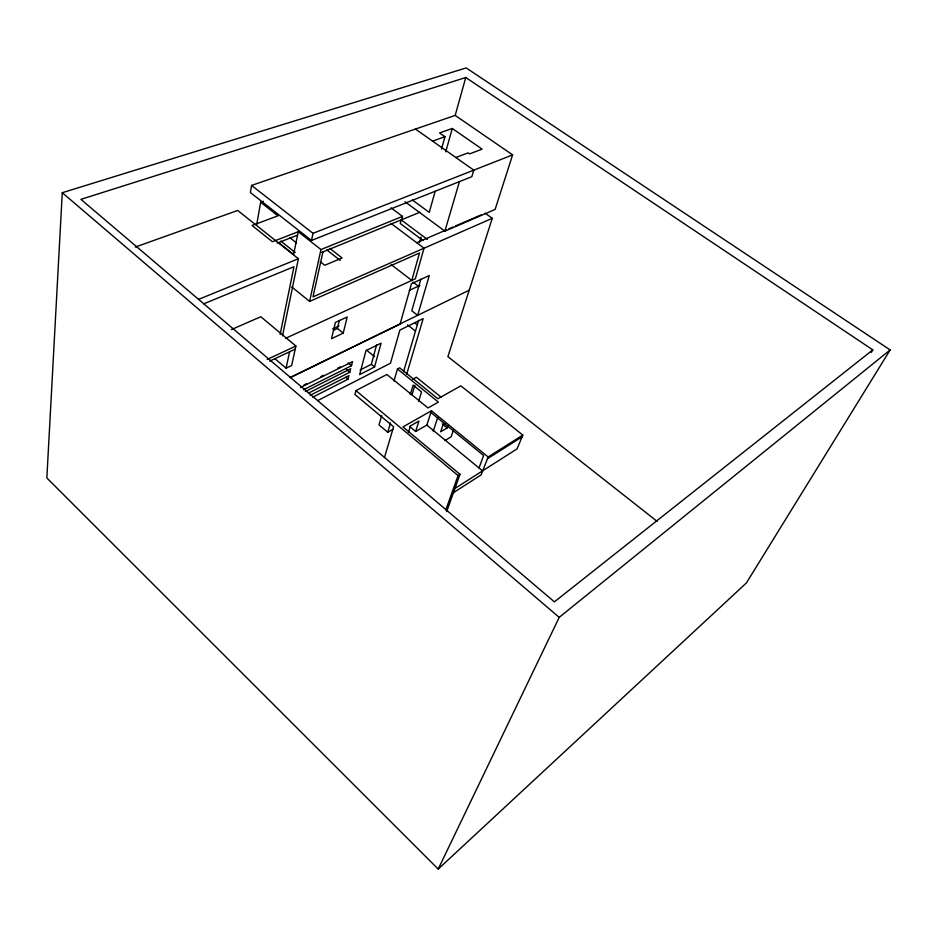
<?xml version="1.0" encoding="UTF-8"?>
<svg xmlns="http://www.w3.org/2000/svg" width="937" height="937" viewBox="0 0 937 937"><rect width="100%" height="100%" fill="white"/><g stroke="black" fill="none" stroke-linecap="round" stroke-linejoin="round"><path stroke-width="1.41" d="M62.275 192.706L46.85 477.964L438.211 869.079L746.414 582.931L890.15 349.934L466.157 67.921L62.275 192.706L559.202 617.366L438.211 869.079M405.007 201.748L444.888 231.146L495.099 209.455L512.609 154.886L455.171 115.403L251.573 185.421L250.378 192.542L311.506 240.446L471.815 176.695L473.782 170.136L415.442 129.06M256.691 224.763L260.65 202.251L263.367 201.279M390.94 207.803L402.488 216.388L320.969 249.558L298.224 231.732L293.621 254.501L279.203 243.034M280.128 334.427L293.96 266.717L203.739 303.822M282.505 335.844L298.388 258.753L237.705 210.45L135.256 247.087M311.506 240.446L313.005 233.336L512.609 154.886M274.928 358.719L286.09 368.182L289.592 351.785M231.322 329.601L260.802 316.741L295.881 346.011L291.665 365.512L286.09 368.182M291.723 286.921L309.608 301.409L320.969 249.558M322.937 251.877L313.005 296.865L492.265 218.309L485.12 213.167M333.525 330.269L337.437 328.442L339.393 320.349M343.223 333.139L347.205 316.987L335.399 322.457L331.511 338.702L343.223 333.139L337.437 328.442M312.806 397.147L348.002 379.204L348.927 375.632L310.182 395.285M308.39 393.165L349.794 372.247L350.707 368.709L305.333 391.525M303.436 389.769L351.48 365.699L352.535 361.612L300.472 387.555M393.962 381.054L397.452 368.979L438.399 402.102L427.998 407.958L386.899 374.484L355.955 390.6L354.924 394.5L393.622 426.78L384.439 457.584M401.61 219.691L402.488 216.388M360.124 370.021L371.333 364.341L376.639 344.711M374.566 366.976L381.078 343.165L365.98 350.637L359.644 374.601L374.566 366.976L371.333 364.341M441.503 149.077L444.934 136.697L439.57 132.96L452.278 128.463L482.098 149.147L469.542 153.902L468.078 152.872L455.827 157.498M419.542 242.648L421.1 237.084M455.171 115.403L465.771 77.525L872.804 349.876L871.293 352.371M445.719 151.864L452.278 128.463M435.166 191.3L429.251 212.383L412.35 199.968M381.699 415.513L379.005 424.906L387.766 432.25L392.767 429.427M420.854 279.156L411.776 310.756L417.656 315.347L429.287 275.525L411.46 283.747L400.076 324.085L290.224 377.681M403.531 371.79L418.663 320.267M444.888 231.146L459.446 181.614M387.766 432.25L390.53 422.88M406.658 374.308L423.161 318.627L399.865 330.093L390.495 363.193L317.819 400.532M410.254 394.582L413.123 385.107L421.556 391.947L418.628 401.411M412.011 394.746L414.892 385.283M408.438 432.367L410.5 425.831L418.968 421.041L415.641 431.477L409.563 426.452M492.265 218.309L447.898 356.646L657.06 521.312M415.641 431.477L426.85 425.082L431.442 410.769L488.154 456.975L481.114 474.895L453.461 492.651M433.257 431.09L437.708 417.492M445.204 423.395L443.037 424.66L440.671 431.77L447.16 427.951L447.956 425.597M453.485 430.001L451.154 436.818L445.005 440.484M445.825 509.892L458.052 475.563L460.008 474.333L402.969 426.921L431.442 410.769M446.691 511.579L460.008 474.333M479.006 467.95L483.597 455.511L430.891 412.514M454.96 488.458L517.072 448.87L522.823 435.096L460.875 385.857L437.895 398.729L399.642 367.843L397.452 368.979M559.202 617.366L890.15 349.934M872.804 349.876L554.399 601.87L80.922 199.347L465.771 77.525M488.154 456.975L522.823 435.096M487.509 458.697L522.155 436.806M412.561 379.309L416.403 377.248L441.245 397.276M303.986 384.978L306.586 383.69M320.887 376.569L323.488 375.28M337.777 368.159L340.377 366.859M290.259 377.482L469.203 290.201M269.786 361.085L295.214 349.15M267.186 359.433L295.881 346.011M332.576 328.957L338.995 325.959M409.293 290.4L419.917 285.457M285.609 338.304L415.372 278.769L424.039 248.211L391.057 223.451M309.608 301.409L419.507 253.002L411.788 280.409L391.116 264.55M416.696 242.695L446.211 229.963M448.893 228.804L452.922 227.07M455.605 225.911L481.091 214.913M321.59 252.475L419.811 212.289M198.644 299.336L298.388 258.753M277.2 243.093L297.533 235.164M298.224 231.732L272.433 241.734L252.03 225.466L277.961 215.838L260.65 202.251M432.578 141.124L444.934 136.697M427.319 239.368L401.212 219.902L400.263 223.498L422.903 240.434M413.041 282.096L418.687 286.441M251.573 185.421L313.005 233.336M329.742 248.34L342.11 257.991L324.752 265.265L320.231 261.692M326.767 249.886L340.213 260.404M414.751 322.867L417.059 324.67M407.548 324.881L415.454 331.101M289.744 237.623L296.525 242.964M280.819 241.09L295.214 252.533M366.672 350.251L374.566 356.657M442.252 423.946L447.16 427.951M426.85 425.082L482.602 470.913M348.177 362.982L351.48 365.699M346.514 369.529L349.794 372.247M345.823 377.4L348.002 379.204M355.955 390.6L458.052 475.563"/></g></svg>
